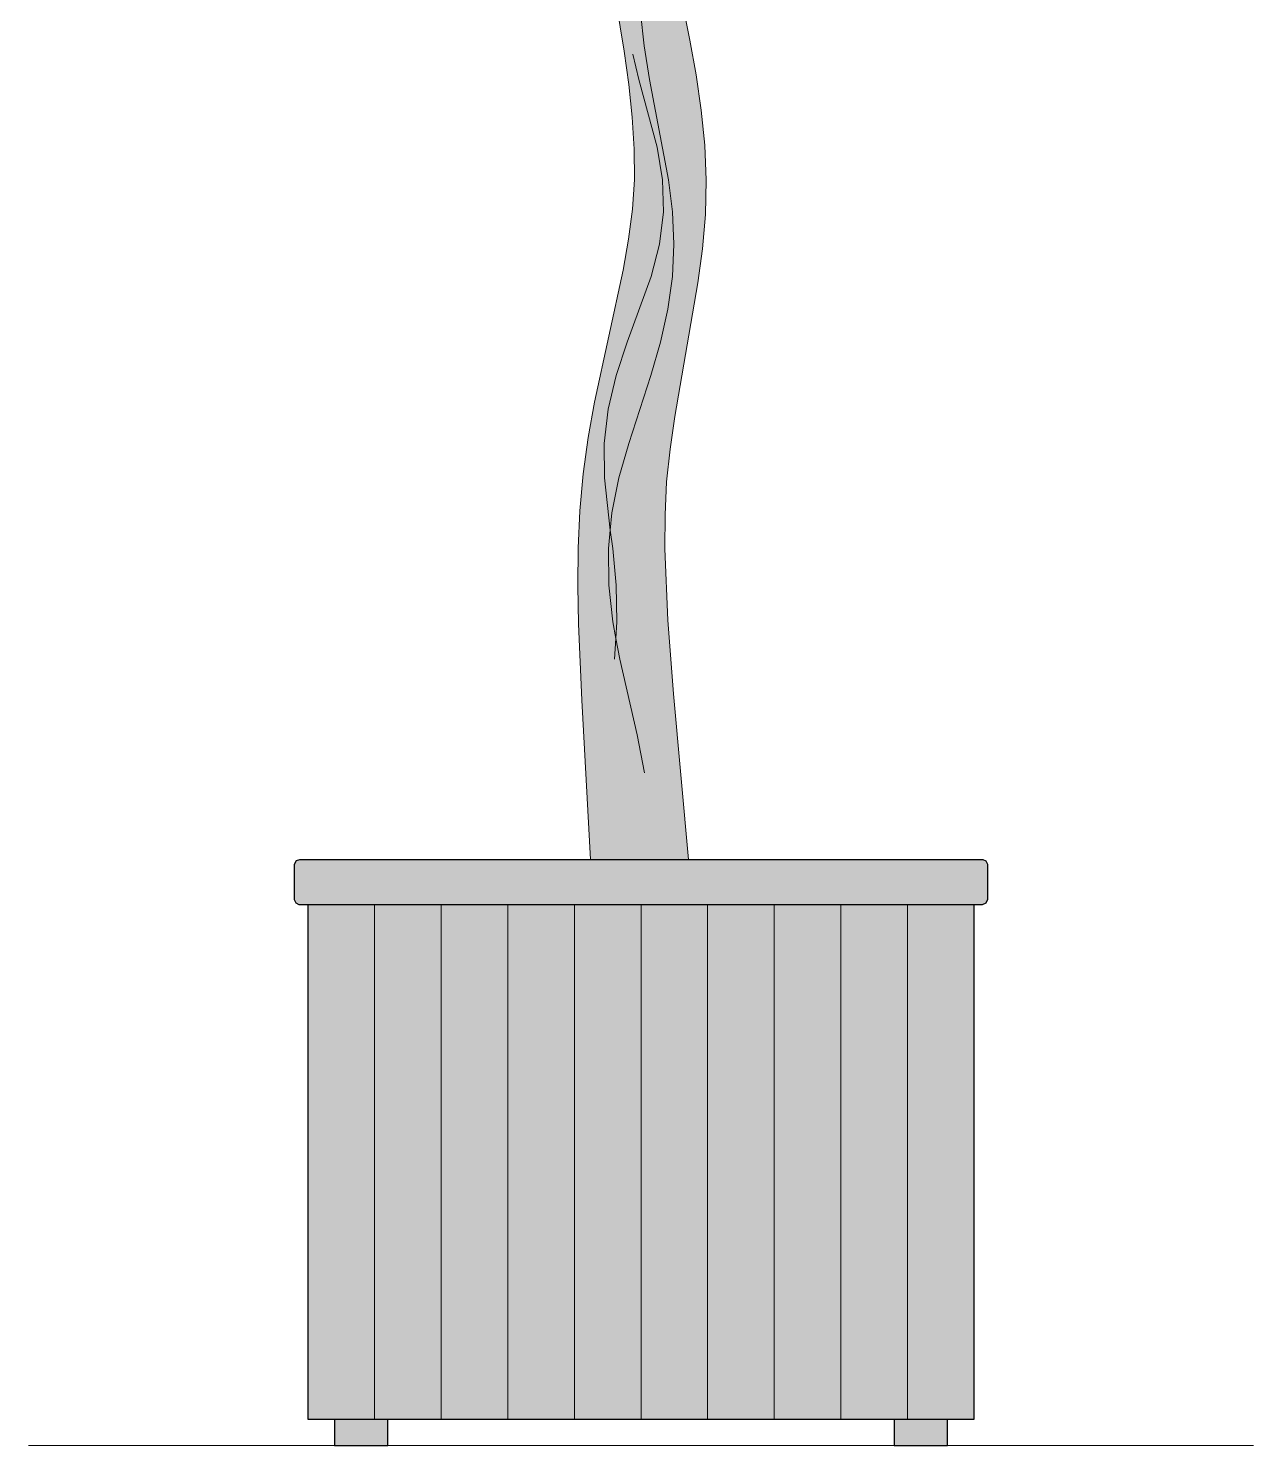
# Model space of a CAD drawing. Header units: metres. Extents: x 0 to 8.79, y -6.64 to 2.65.
# Drawn here: x 7.832 to 8.751, y 0 to 1.064 of the extents above; entities that cross this region are included whole.
import ezdxf

# ---------------------------------------------------------------- set-up
doc = ezdxf.new("R2010")
doc.units = ezdxf.units.M
for name, color, linetype, lineweight, true_color in [('VEG-MACETA', 25, 'Continuous', 25, 0x745440), ('VEG-TEXTO', 47, 'Continuous', 18, 0x464646), ('VEG-TRONCO', 25, 'Continuous', 18, 0x684830)]:
    doc.layers.add(name, color=color, linetype=linetype, lineweight=lineweight, true_color=true_color)
doc.layers.add('VEG-RELLENO', color=253, linetype='Continuous', true_color=0x96c896)

# ---------------------------------------------------------------- blocks, each defined once
blk = doc.blocks.new('VEG_Olivo_ALZADO')
at = {"layer": 'VEG-RELLENO', "true_color": 0x967052}
h = blk.add_hatch(color=23, dxfattribs=at)
h.dxf.hatch_style = 1
h.paths.add_polyline_path([(-0.0378, 0.44), (-0.0445, 0.5594), (-0.0469, 0.6168), (-0.0474, 0.6452), (-0.0471, 0.6735), (-0.046, 0.7015), (-0.0435, 0.7294), (-0.0396, 0.7566), (-0.0348, 0.7831), (-0.0135, 0.8822), (-0.0094, 0.9054), (-0.0065, 0.928), (-0.005, 0.9502), (-0.0051, 0.973), (-0.0066, 0.997), (-0.0092, 1.0216), (-0.0126, 1.0465), (-0.0244, 1.1183), (-0.0298, 1.1545), (-0.0157, 1.1395), (0.0057, 1.1605), (-0.0321, 1.197), (-0.0305, 1.217), (-0.0287, 1.2262), (-0.0266, 1.234), (-0.0221, 1.246), (-0.0176, 1.2269), (0.0051, 1.2325), (-0.0119, 1.2074), (0.0109, 1.1932), (0.0141, 1.1661), (0.0225, 1.1236), (-0.0007, 1.1082), (0.0107, 1.0918), (0.0268, 1.1035), (0.0367, 1.0548), (0.0413, 1.0288), (0.0451, 1.0024), (0.0478, 0.9759), (0.049, 0.9498), (0.0484, 0.9239), (0.0461, 0.8982), (0.0427, 0.8727), (0.0253, 0.7725), (0.0218, 0.7478), (0.0192, 0.7233), (0.018, 0.6985), (0.0179, 0.673), (0.02, 0.6196), (0.0243, 0.5643), (0.0356, 0.44)])
h.paths.add_polyline_path([(-0.0039, 1.2765), (-0.0013, 1.2769), (-0.0028, 1.2721)])
h.paths.add_polyline_path([(0.0166, 1.2555), (0.0156, 1.2467), (0.0135, 1.244)])
h.paths.add_polyline_path([(0.0063, 1.2382), (0.0086, 1.2375), (0.007, 1.2353)])
at = {"layer": 'VEG-RELLENO', "true_color": 0xb48b61}
h = blk.add_hatch(color=43, dxfattribs=at)
h.dxf.hatch_style = 1
h.paths.add_polyline_path([(0.26, 0.41), (0.2588, 0.4072), (0.256, 0.406), (-0.2564, 0.406), (-0.2588, 0.4072), (-0.26, 0.4096), (-0.26, 0.4364), (-0.2585, 0.4391), (-0.256, 0.44), (0.2564, 0.44), (0.2588, 0.4388), (0.26, 0.4364)])
at = {"layer": 'VEG-RELLENO', "true_color": 0xc89a6c}
h = blk.add_hatch(color=43, dxfattribs=at)
h.dxf.hatch_style = 1
h.paths.add_polyline_path([(0.25, 0.02), (-0.25, 0.02), (-0.25, 0.406), (0.25, 0.406)])
at = {"layer": 'VEG-RELLENO', "true_color": 0xa07b56}
h = blk.add_hatch(color=33, dxfattribs=at)
h.dxf.hatch_style = 1
h.paths.add_polyline_path([(-0.19, 0), (-0.23, 0), (-0.23, 0.02), (-0.19, 0.02)])
h = blk.add_hatch(color=33, dxfattribs=at)
h.dxf.hatch_style = 1
h.paths.add_polyline_path([(0.23, 0), (0.19, 0), (0.19, 0.02), (0.23, 0.02)])
at = {"layer": 'VEG-MACETA'}
blk.add_lwpolyline([(0.26, 0.41), (0.2588, 0.4072), (0.256, 0.406), (-0.2564, 0.406), (-0.2588, 0.4072), (-0.26, 0.4096), (-0.26, 0.4364), (-0.2585, 0.4391), (-0.256, 0.44), (0.2564, 0.44), (0.2588, 0.4388), (0.26, 0.4364)], close=True, dxfattribs=at)
for points in [[(-0.25, 0.406), (-0.25, 0.02), (0.25, 0.02), (0.25, 0.406)], [(-0.23, 0.02), (-0.23, 0), (-0.19, 0), (-0.19, 0.02)], [(0.19, 0.02), (0.19, 0), (0.23, 0), (0.23, 0.02)]]:
    blk.add_lwpolyline(points, dxfattribs=at)
at = {"layer": 'VEG-MACETA', "lineweight": 9}
for points in [[(-0.2, 0.02), (-0.2, 0.406)], [(-0.15, 0.02), (-0.15, 0.406)], [(-0.1, 0.02), (-0.1, 0.406)], [(-0.05, 0.02), (-0.05, 0.406)], [(0, 0.02), (0, 0.406)], [(0.05, 0.02), (0.05, 0.406)], [(0.1, 0.02), (0.1, 0.406)], [(0.15, 0.02), (0.15, 0.406)], [(0.2, 0.02), (0.2, 0.406)]]:
    blk.add_lwpolyline(points, dxfattribs=at)
at = {"layer": 'VEG-TRONCO'}
for points in [[(-0.0378, 0.44), (-0.0445, 0.5594), (-0.0469, 0.6168), (-0.0474, 0.6452), (-0.0471, 0.6735), (-0.046, 0.7015), (-0.0435, 0.7294), (-0.0396, 0.7566), (-0.0348, 0.7831), (-0.0135, 0.8822), (-0.0094, 0.9054), (-0.0065, 0.928), (-0.005, 0.9502), (-0.0051, 0.973), (-0.0066, 0.997), (-0.0092, 1.0216), (-0.0126, 1.0465), (-0.0244, 1.1183), (-0.0298, 1.1545)], [(0.0268, 1.1035), (0.0367, 1.0548), (0.0413, 1.0288), (0.0451, 1.0024), (0.0478, 0.9759), (0.049, 0.9498), (0.0484, 0.9239), (0.0461, 0.8982), (0.0427, 0.8727), (0.0253, 0.7725), (0.0218, 0.7478), (0.0192, 0.7233), (0.018, 0.6985), (0.0179, 0.673), (0.02, 0.6196), (0.0243, 0.5643), (0.0356, 0.44)]]:
    blk.add_lwpolyline(points, dxfattribs=at)
at = {"layer": 'VEG-TRONCO', "lineweight": 9}
for points in [[(-0.0231, 0.6871), (-0.0218, 0.7), (-0.0166, 0.7263), (-0.0092, 0.7522), (0.0074, 0.8031), (0.0146, 0.8281), (0.0201, 0.8529), (0.0235, 0.8774), (0.0246, 0.9018), (0.0236, 0.9259), (0.0207, 0.95), (0.0063, 1.0252), (0.0023, 1.0506), (-0.0003, 1.0756), (-0.0019, 1.0998), (-0.0031, 1.1519)], [(-0.0231, 0.6871), (-0.0275, 0.7263), (-0.0277, 0.7522), (-0.0247, 0.7778), (-0.0187, 0.8031), (-0.0103, 0.8281), (0.0075, 0.8774), (0.0138, 0.9018), (0.0168, 0.9259), (0.0162, 0.95), (0.012, 0.9745), (-0.0016, 1.0252), (-0.0062, 1.0444)], [(-0.0189, 0.6057), (-0.0212, 0.6182), (-0.0241, 0.6459), (-0.0244, 0.6732), (-0.0231, 0.6871)], [(-0.0189, 0.6057), (-0.0181, 0.6182), (-0.0186, 0.6459), (-0.0212, 0.6732), (-0.0231, 0.6871)], [(-0.0198, 0.5902), (-0.0189, 0.6057)], [(0.0027, 0.5049), (-0.0029, 0.5334), (-0.016, 0.5902), (-0.0189, 0.6057)]]:
    blk.add_lwpolyline(points, dxfattribs=at)

msp = doc.modelspace()

# ---------------------------------------------------------------- linework, layer by layer
at = {"layer": 'VEG-TEXTO'}
msp.add_line((7.8323, 0), (8.7515, 0), dxfattribs=at)

# ---------------------------------------------------------------- block references
msp.add_blockref('VEG_Olivo_ALZADO', (8.2919, 0))

doc.saveas('drawing.dxf')
